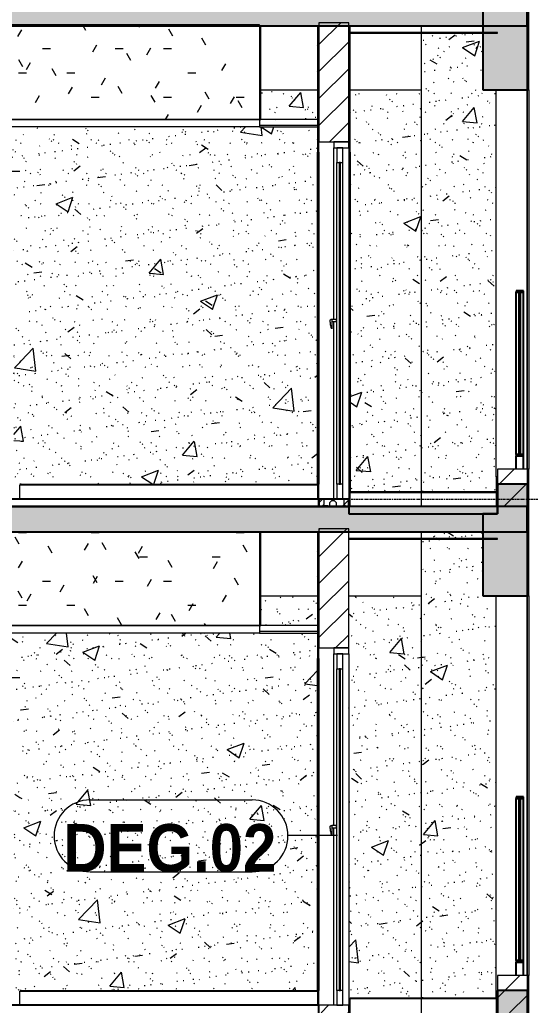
# Model space of a CAD drawing. Header units: millimetres. Extents: x 25061 to 259291, y -8723 to 35400.
# Drawn here: x 123842 to 127272, y 9000 to 15620 of the extents above; entities that cross this region are included whole.
import ezdxf

# ---------------------------------------------------------------- set-up
doc = ezdxf.new("R2010")
doc.units = ezdxf.units.MM
doc.linetypes.add('Centre', pattern=[31.75, 6.35, -4.7625, 15.875, -4.7625])
doc.linetypes.add('Grid Line', pattern=[22.225, 12.7, -3.175, 3.175, -3.175])
for name, color, linetype, lineweight in [('0-1', 7, 'Continuous', 5), ('A-CLNG', 13, 'Continuous', 9), ('A-CLNG-1', 250, 'Continuous', 18), ('A-CLNG-2', 7, 'Continuous', 9), ('A-CLNG-PATT-2', 9, 'Continuous', 9), ('A-DOOR', 31, 'Continuous', 9), ('A-DOOR-1', 7, 'Continuous', 9), ('A-DOOR-FRAM', 31, 'Continuous', 9), ('A-DOOR-GLAZ', 31, 'Continuous', 9), ('A-DOOR-IDEN', 31, 'Continuous', 9), ('A-FLOR-1', 10, 'Continuous', 25), ('A-FLOR-HRAL-1', 253, 'Continuous', 9), ('A-FLOR-LEVL-2', 51, 'Centre', 9), ('A-FLOR-PATT-1', 7, 'Continuous', 9), ('A-FLOR-PATT-2', 9, 'Continuous', 9), ('A-WALL', 113, 'Continuous', 9), ('A-WALL-1', 113, 'Continuous', 18), ('A-WALL-PATT-1', 7, 'Continuous', 9), ('A-WALL-PATT-2', 9, 'Continuous', 9), ('A-WALL-PATT-4', 111, 'Continuous', 9), ('I-WALL-1', 250, 'Continuous', 18), ('I-WALL-2', 7, 'Continuous', 9), ('S-BEAM-1', 12, 'Continuous', 5), ('S-BEAM-2', 10, 'Continuous', 25), ('S-BEAM-3', 7, 'Continuous', 9), ('S-COLS-1', 7, 'Continuous', 9), ('S-GRID-1', 1, 'Grid Line', 9)]:
    doc.layers.add(name, color=color, linetype=linetype, lineweight=lineweight)
doc.styles.add('Arial_B_1', font='arialbd.ttf', dxfattribs={"width": 0.9, "height": 320})
pattern_1 = [(50, (81080.3, 14125), (1165.978, -102.01), [121.92, -1341.12]), (355, (81080.3, 14125), (-225.554, 1222.763), [97.536, -1072.896]), (100.451, (81177.5, 14116.5), (940.433, 1120.746), [103.616, -1139.776]), (46.184, (81080.3, 14450.1), (1734.906, -269.074), [182.88, -2011.68]), (96.636, (81224.9, 14427.7), (1519.377, 1583.536), [155.424, -1709.665]), (351.184, (81080.3, 14450.1), (1519.39, 1583.52), [146.304, -1609.344]), (21, (81242.9, 14368.8), (970.332, -654.498), [121.92, -1341.12]), (326, (81242.9, 14368.8), (395.533, 1178.804), [97.536, -1072.896]), (71.451, (81323.7, 14314.3), (1365.87, 524.296), [103.616, -1139.776]), (37.5, (81080.3, 14125), (19.767, 541.1527), [53.645, -1006.246, 53.645, -1035.507, -1076.96]), (37.5, (81080.3, 14125), (19.767, 541.1527), [-2149.043, 53.645, -1023.315]), (7.5, (81080.3, 14125), (427.646, 641.156), [53.645, -567.334, 53.645, -981.862, -410.464]), (7.5, (81080.3, 14125), (427.646, 641.156), [-1656.486, 53.645, -356.819]), (327.5, (80717.8, 14125), (867.782, -36.665), [53.645, -352.755, 53.645, -1214.323, -1682.496]), (327.5, (80717.8, 14125), (867.782, -36.665), [-1674.368, 53.645, -1628.851]), (317.5, (80555.2, 14125), (948.028, 162.731), [53.645, -474.675, 53.645, -788.416, -1194.816]), (317.5, (80555.2, 14125), (948.028, 162.731), [-1370.38, 53.645, -1141.17])]
pattern_2 = [(37.5, (81080.3, 14125), (-5.1206, 156.61216), [5.364, -118.181, 5.364, -132.812, -132.08]), (37.5, (81080.3, 14125), (-5.1206, 156.61216), [-261.722, 5.364, -126.716]), (7.5, (81080.3, 14125), (143.847, 229.3842), [5.364, -61.285, 5.364, -105.989, -42.672]), (7.5, (81080.3, 14125), (143.847, 229.3842), [-178.003, 5.364, -37.308]), (327.5, (80980.33, 14125), (253.11758, 0.46008), [5.364, -35.276, 5.364, -140.94, -191.008]), (327.5, (80980.33, 14125), (253.11758, 0.46008), [-186.944, 5.364, -185.644]), (317.5, (80980.33, 14125), (244.3381, 71.3376), [5.364, -14.956, 5.364, -90.546, -109.728]), (317.5, (80980.33, 14125), (244.3381, 71.3376), [-116.23, 5.364, -104.364])]
pattern_3 = [(45, (81080.3, 14125), (-84.8528, 84.8528), [])]
pattern_4 = [(0, (81080.3, 14125), (650.24, 162.56), [53.645, -434.035, 53.645, -434.035, -2600.96]), (0, (81080.3, 14125), (650.24, 162.56), [-975.36, 53.645, -921.715, 53.645, -434.035, -1137.92]), (0, (81080.3, 14125), (650.24, 162.56), [-2438.4, 53.645, -271.475, 53.645, -759.155]), (120, (81324.14, 14206.28), (-465.9011, 481.84436), [53.645, -434.035, 53.645, -3034.995]), (120, (81324.14, 14206.28), (-465.9011, 481.84436), [-541.325, -434.035, 53.645, -921.715, -1625.6]), (120, (81324.14, 14206.28), (-465.9011, 481.84436), [-1950.72, 53.645, -434.035, 53.645, -1084.275]), (120, (81324.14, 14206.28), (-465.9011, 481.84436), [-2492.045, -271.475, 53.645, -759.155]), (240, (81405.42, 14531.4), (-184.3389, -644.40436), [53.645, -434.035, 53.645, -3034.995]), (240, (81405.42, 14531.4), (-184.3389, -644.40436), [-541.325, -434.035, 53.645, -921.715, -1625.6]), (240, (81405.42, 14531.4), (-184.3389, -644.40436), [-1950.72, 53.645, -434.035, 53.645, -1084.275]), (240, (81405.42, 14531.4), (-184.3389, -644.40436), [-2492.045, -271.475, 53.645, -759.155])]
pattern_5 = [(45, (81080.3, 14125), (-90.50967, 90.50967), [])]

# ---------------------------------------------------------------- blocks, each defined once
blk = doc.blocks.new('NCV_TKTC_KET CAU_rvt-1-TKCS_MẶT CẮT 1')
at = {"layer": 'A-FLOR-PATT-1'}
h = blk.add_hatch(color=256, dxfattribs=at)
h.paths.add_polyline_path([(127252.4, 15580), (127252.4, 15750), (118852.4, 15750), (118852.4, 15580), (126740, 15580)])
h.paths.add_polyline_path([(33652.6, 15580), (42052.6, 15580), (42052.6, 15750), (33652.6, 15750)])
h.paths.add_polyline_path([(114352.4, 15580), (114352.4, 15750), (105952.4, 15750), (105952.4, 15580), (113942, 15580)])
h.paths.add_polyline_path([(46552.6, 15580), (54952.6, 15580), (54952.6, 15750), (46552.6, 15750)])
h = blk.add_hatch(color=256, dxfattribs=at)
h.paths.add_polyline_path([(33652.6, 12180), (42052.6, 12180), (42052.6, 12350), (33652.6, 12350), (33652.6, 12183.4)])
h.paths.add_polyline_path([(54751.6, 12180), (54952.6, 12180), (54952.6, 12350), (46552.6, 12350), (46552.6, 12180), (53151.9, 12180)])
h.paths.add_polyline_path([(127252.4, 12180), (127252.4, 12350), (118852.4, 12350), (118852.4, 12180), (126740, 12180)])
h.paths.add_polyline_path([(105952.4, 12180), (114352.4, 12180), (114352.4, 12350), (105952.4, 12350), (105952.4, 12183.4)])
at = {"layer": 'S-BEAM-1'}
for points in [[(126952.6, 15150), (127252.6, 15150), (127252.6, 15700), (126952.6, 15700)], [(127252.6, 12300), (127252.6, 12500), (127052.6, 12500), (127052.6, 12300)], [(127252.6, 11750), (127252.6, 12300), (126952.6, 12300), (126952.6, 11750)], [(127252.6, 8900), (127252.6, 9100), (127052.6, 9100), (127052.6, 8900)]]:
    blk.add_hatch(color=256, dxfattribs=at).paths.add_polyline_path(points)
at = {"layer": 'A-FLOR-1'}
for p, q in [((127252.4, 15580), (127252.4, 15750)), ((118852.4, 15580), (127252.4, 15580)), ((127252.4, 12350), (118852.4, 12350)), ((127252.4, 12180), (127252.4, 12350)), ((118852.4, 12180), (127252.4, 12180))]:
    blk.add_line(p, q, dxfattribs=at)
at = {"layer": 'S-BEAM-2'}
for p, q in [((126952.6, 15700), (126952.6, 15150)), ((127252.6, 15150), (127252.6, 15700)), ((126952.6, 15150), (127252.6, 15150)), ((127252.6, 12500), (127052.6, 12500)), ((127052.6, 12500), (127052.6, 12300)), ((127252.6, 12300), (127252.6, 12500)), ((127052.6, 12300), (126952.6, 12300)), ((126952.6, 12300), (126952.6, 11750)), ((127252.6, 11750), (127252.6, 12300)), ((126952.6, 11750), (127252.6, 11750)), ((127252.6, 9100), (127052.6, 9100)), ((127052.6, 9100), (127052.6, 8900)), ((127252.6, 8900), (127252.6, 9100))]:
    blk.add_line(p, q, dxfattribs=at)
at = {"layer": 'S-BEAM-3'}
for p, q in [((125462.6, 15150), (125842.5, 15150)), ((126062.5, 15150), (126542.5, 15150)), ((125462.6, 11750), (125842.5, 11750)), ((126052.6, 11750), (126542.5, 11750))]:
    blk.add_line(p, q, dxfattribs=at)
at = {"layer": 'S-COLS-1'}
for p, q in [((127252.4, 12600), (127252.4, 15150)), ((126552.4, 12445), (126552.4, 12450)), ((127252.4, 9200), (127252.4, 11750)), ((126552.4, 9045), (126552.4, 9050))]:
    blk.add_line(p, q, dxfattribs=at)
blk = doc.blocks.new('DOOR_CW_01 CANH MO-PANEL KINH - DIW_01-900x2200-CỬA GỖ VÂN LAMINATE-553375-TKCS_MẶT CẮT 1')
at = {"layer": 'A-DOOR-1'}
for p, q in [((123842.7, 7800), (123732.7, 7800)), ((123852.7, 5695), (123852.7, 5700)), ((123852.7, 5695), (123852.7, 5700)), ((123852.7, 5695), (123852.7, 5700)), ((123912.7, 5695), (123912.7, 5700)), ((123952.7, 5700), (123952.7, 5695)), ((123952.7, 5700), (123952.7, 5695)), ((123952.7, 5695), (123952.7, 5700))]:
    blk.add_line(p, q, dxfattribs=at)
blk = doc.blocks.new('Railing - Railing-939742-TKCS_MẶT CẮT 1')
at = {"layer": 'A-FLOR-HRAL-1'}
for p, q in [((126062.5, 12445), (126052.6, 12445)), ((126062.5, 12350), (126062.5, 12445)), ((126062.5, 12445), (126542.5, 12445)), ((126542.5, 12350), (126542.5, 12445)), ((126542.5, 12445), (127042.5, 12445)), ((127052.5, 12445), (127042.5, 12445)), ((127042.5, 12445), (127042.5, 12350)), ((127052.5, 12350), (127052.5, 12445)), ((127042.5, 12350), (127052.5, 12350))]:
    blk.add_line(p, q, dxfattribs=at)
blk = doc.blocks.new('Railing - Railing-915995-TKCS_MẶT CẮT 1')
at = {"layer": 'A-FLOR-HRAL-1'}
for p, q in [((123842.8, 12400), (123842.8, 12495)), ((123842.8, 12495), (125842.5, 12495)), ((125852.5, 12495), (125842.5, 12495)), ((125842.5, 12495), (125842.5, 12400)), ((125852.5, 12400), (125852.5, 12495))]:
    blk.add_line(p, q, dxfattribs=at)
blk = doc.blocks.new('CL_01-VÁCH DỰNG THẠCH CAO CĂN HỘ LOẠI 1-5A4 - CL_01-VÁCH DỰNG THẠCH CAO CĂN HỘ LOẠI 1A-5-V40-TKCS_MẶT CẮT 1')
at = {"layer": 'A-CLNG-PATT-2'}
h = blk.add_hatch(dxfattribs=at)
h.set_pattern_fill('FP_1', color=256, style=0, pattern_type=2)
h.set_pattern_definition(pattern_4)
h.paths.add_polyline_path([(125452.5, 14950), (125452.6, 14950), (125452.5, 15580), (122952.5, 15580), (122952.5, 15150), (122652.5, 15150), (122652.5, 15580), (119852.5, 15580), (119852.5, 14950), (125140.2, 14950)])
at = {"layer": 'A-CLNG-1'}
for p, q in [((119852.5, 15580), (119842.5, 15580)), ((119842.5, 15580), (119842.5, 14950)), ((119852.5, 14950), (119852.5, 15580)), ((125462.6, 15580), (125452.6, 15580)), ((125452.6, 15580), (125452.6, 14950)), ((125462.6, 14950), (125462.6, 15580)), ((119842.5, 14950), (119852.5, 14950)), ((125452.6, 14950), (125462.6, 14950))]:
    blk.add_line(p, q, dxfattribs=at)
at = {"layer": 'A-CLNG-2'}
blk.add_line((125452.5, 14950), (119852.5, 14950), dxfattribs=at)
blk = doc.blocks.new('NCV_TKTC_TANG 3 - 4_rvt-1-TKCS_MẶT CẮT 1')
at = {"layer": 'A-FLOR-PATT-2'}
h = blk.add_hatch(dxfattribs=at)
h.set_pattern_fill('FP_6', color=256, style=0, pattern_type=2)
h.set_pattern_definition([(180, (81252.7, 14216.3), (-2e-14, -203.2), [19.239, -183.961]), (135, (81266.3, 14202.7), (-203.19986, 1e-14), [19.239, -268.129]), (90, (81266.3, 14183.47), (-203.2, 1e-14), [19.239, -183.961]), (45, (81252.7, 14169.86), (0, 203.19986), [19.239, -268.129]), (0, (81233.46, 14169.86), (0, 203.2), [19.239, -183.961]), (315, (81219.86, 14183.47), (203.19986, 0), [19.239, -268.129]), (270, (81219.86, 14202.7), (203.2, 1e-14), [19.239, -183.961]), (225, (81233.46, 14216.31), (1e-14, -203.19986), [19.239, -268.129]), (180, (81207.18, 14184.3), (-2e-14, -203.2), [22.055, -181.145]), (135, (81222.78, 14168.71), (-203.19986, 1e-14), [22.055, -265.314]), (90, (81222.78, 14146.66), (-203.2, 1e-14), [22.055, -181.145]), (45, (81207.18, 14131.06), (0, 203.19986), [22.055, -265.314]), (0, (81185.13, 14131.06), (0, 203.2), [22.055, -181.145]), (315, (81169.54, 14146.66), (203.19986, 0), [22.055, -265.314]), (270, (81169.54, 14168.71), (203.2, 1e-14), [22.055, -181.145]), (225, (81185.13, 14184.3), (1e-14, -203.19986), [22.055, -265.314]), (180, (81114.68, 14169.67), (-2e-14, -203.2), [14.547, -188.653]), (135, (81124.96, 14159.39), (-203.19986, 1e-14), [14.547, -272.821]), (90, (81124.96, 14144.84), (-203.2, 1e-14), [14.547, -188.653]), (45, (81114.68, 14134.56), (0, 203.19986), [14.547, -272.821]), (0, (81100.13, 14134.56), (0, 203.2), [14.547, -188.653]), (315, (81089.85, 14144.84), (203.19986, 0), [14.547, -272.821]), (270, (81089.85, 14159.39), (203.2, 1e-14), [14.547, -188.653]), (225, (81100.13, 14169.67), (1e-14, -203.19986), [14.547, -272.821]), (90, (81183.32, 14194.78), (-203.2, 1e-14), [29.097, -174.103]), (45, (81162.74, 14174.2), (0, 203.19986), [29.097, -258.271]), (0, (81133.65, 14174.2), (0, 203.2), [29.097, -174.103]), (315, (81113.07, 14194.78), (203.19986, 0), [29.097, -258.271]), (270, (81113.07, 14223.87), (203.2, 1e-14), [29.097, -174.103]), (225, (81133.65, 14244.45), (1e-14, -203.19986), [29.097, -258.271]), (180, (81162.74, 14244.45), (-2e-14, -203.2), [29.097, -174.103]), (135, (81183.32, 14223.87), (-203.19986, 1e-14), [29.097, -258.271]), (90, (81262.35, 14261.4), (-203.2, 1e-14), [37.075, -166.125]), (45, (81236.13, 14235.19), (0, 203.19986), [37.075, -250.293]), (0, (81199.05, 14235.19), (0, 203.2), [37.075, -166.125]), (315, (81172.84, 14261.4), (203.19986, 0), [37.075, -250.293]), (270, (81172.84, 14298.48), (203.2, 1e-14), [37.075, -166.125]), (225, (81199.05, 14324.7), (1e-14, -203.19986), [37.075, -250.293]), (180, (81236.13, 14324.7), (-2e-14, -203.2), [37.075, -166.125]), (135, (81262.35, 14298.48), (-203.19986, 1e-14), [37.075, -250.293]), (90, (81138.85, 14272.68), (-203.2, 1e-14), [19.242, -183.958]), (45, (81125.24, 14259.07), (0, 203.19986), [19.242, -268.127]), (0, (81106, 14259.07), (0, 203.2), [19.242, -183.958]), (315, (81092.4, 14272.68), (203.19986, 0), [19.242, -268.127]), (270, (81092.4, 14291.92), (203.2, 1e-14), [19.242, -183.958]), (225, (81106, 14305.53), (1e-14, -203.19986), [19.242, -268.127]), (180, (81125.24, 14305.53), (-2e-14, -203.2), [19.242, -183.958]), (135, (81138.85, 14291.92), (-203.19986, 1e-14), [19.242, -268.127])])
h.paths.add_polyline_path([(126052.5, 12350), (126052.5, 12400), (125852.5, 12400), (125852.5, 12350)])
at = {"layer": 'A-WALL-PATT-1'}
h = blk.add_hatch(dxfattribs=at)
h.set_pattern_fill('FP_3', color=256, style=0, pattern_type=2)
h.set_pattern_definition(pattern_3)
h.paths.add_polyline_path([(125852.5, 14730), (125852.5, 15580), (125842.5, 15580), (125842.5, 14730)])
h = blk.add_hatch(dxfattribs=at)
h.set_pattern_fill('FP_3', color=256, style=0, pattern_type=2)
h.set_pattern_definition(pattern_3)
h.paths.add_polyline_path([(126062.5, 14730), (126062.5, 15580), (126052.5, 15580), (126052.5, 14730)])
at = {"layer": 'A-WALL-PATT-2'}
h = blk.add_hatch(dxfattribs=at)
h.set_pattern_fill('FP_5', color=256, style=0, pattern_type=2)
h.set_pattern_definition(pattern_2)
h.paths.add_polyline_path([(126552.5, 12450), (126552.5, 15530), (126542.5, 15530), (126542.5, 12450)])
h.paths.add_polyline_path([(126542.5, 15535), (126552.5, 15535), (126552.5, 15580), (126542.5, 15580)])
h = blk.add_hatch(dxfattribs=at)
h.set_pattern_fill('FP_4', color=256, style=0, pattern_type=2)
h.set_pattern_definition(pattern_1)
h.paths.add_polyline_path([(126740, 12450), (127042.5, 12450), (127042.5, 15150), (126952.6, 15150), (126952.6, 15530), (126552.5, 15530), (126552.5, 12450)])
h.paths.add_polyline_path([(126740, 15535), (126952.6, 15535), (126952.6, 15580), (126552.5, 15580), (126552.5, 15535)])
h = blk.add_hatch(dxfattribs=at)
h.set_pattern_fill('FP_5', color=256, style=0, pattern_type=2)
h.set_pattern_definition(pattern_2)
h.paths.add_polyline_path([(126740, 12450), (127042.5, 12450), (127042.5, 15150), (126952.6, 15150), (126952.6, 15530), (126552.5, 15530), (126552.5, 12450)])
h.paths.add_polyline_path([(126740, 15535), (126952.6, 15535), (126952.6, 15580), (126552.5, 15580), (126552.5, 15535)])
h = blk.add_hatch(dxfattribs=at)
h.set_pattern_fill('FP_4', color=256, style=0, pattern_type=2)
h.set_pattern_definition(pattern_1)
h.paths.add_polyline_path([(123852.5, 12500), (125842.5, 12500), (125842.5, 14900), (123852.5, 14900), (123852.5, 12791.6)])
h.paths.add_polyline_path([(125842.5, 14950), (125842.5, 15150), (125462.6, 15150), (125462.6, 14950)])
h = blk.add_hatch(dxfattribs=at)
h.set_pattern_fill('FP_5', color=256, style=0, pattern_type=2)
h.set_pattern_definition(pattern_2)
h.paths.add_polyline_path([(123852.5, 12500), (125842.5, 12500), (125842.5, 14900), (123852.5, 14900), (123852.5, 12791.6)])
h.paths.add_polyline_path([(125842.5, 14950), (125842.5, 15150), (125462.6, 15150), (125462.6, 14950)])
h = blk.add_hatch(dxfattribs=at)
h.set_pattern_fill('FP_4', color=256, style=0, pattern_type=2)
h.set_pattern_definition(pattern_1)
h.paths.add_polyline_path([(126542.5, 12450), (126542.5, 15150), (126062.5, 15150), (126062.5, 12450)])
h = blk.add_hatch(dxfattribs=at)
h.set_pattern_fill('FP_5', color=256, style=0, pattern_type=2)
h.set_pattern_definition(pattern_2)
h.paths.add_polyline_path([(126542.5, 12450), (126542.5, 15150), (126062.5, 15150), (126062.5, 12450)])
h = blk.add_hatch(dxfattribs=at)
h.set_pattern_fill('FP_4', color=256, style=0, pattern_type=2)
h.set_pattern_definition(pattern_1)
h.paths.add_polyline_path([(123842.5, 12500), (123842.5, 14900), (123422.8, 14900), (123422.8, 14860), (123282.8, 14860), (123282.8, 14900), (122862.5, 14900), (122862.5, 12500), (122902.5, 12500), (122902.5, 14600), (123802.5, 14600), (123802.5, 12500)])
h = blk.add_hatch(dxfattribs=at)
h.set_pattern_fill('FP_5', color=256, style=0, pattern_type=2)
h.set_pattern_definition(pattern_2)
h.paths.add_polyline_path([(123842.5, 12500), (123842.5, 14900), (123422.8, 14900), (123422.8, 14860), (123282.8, 14860), (123282.8, 14900), (122862.5, 14900), (122862.5, 12500), (122902.5, 12500), (122902.5, 14600), (123802.5, 14600), (123802.5, 12500)])
h = blk.add_hatch(dxfattribs=at)
h.set_pattern_fill('FP_4', color=256, style=0, pattern_type=2)
h.set_pattern_definition(pattern_1)
h.paths.add_polyline_path([(123852.5, 12500), (123852.5, 14900), (123842.5, 14900), (123842.5, 12500)])
h = blk.add_hatch(dxfattribs=at)
h.set_pattern_fill('FP_5', color=256, style=0, pattern_type=2)
h.set_pattern_definition(pattern_2)
h.paths.add_polyline_path([(123852.5, 12500), (123852.5, 14900), (123842.5, 14900), (123842.5, 12500)])
at = {"layer": 'A-CLNG-1'}
for p, q in [((125452.5, 15585), (119852.5, 15585)), ((119852.5, 15580), (125452.5, 15580)), ((125452.5, 15580), (125452.5, 15585)), ((127052.5, 15535), (126052.5, 15535)), ((126052.5, 15535), (126052.5, 15530)), ((126052.5, 15530), (127052.5, 15530)), ((127052.5, 15530), (127052.5, 15535)), ((125852.5, 14950), (125452.5, 14950)), ((125452.5, 14950), (125452.5, 14900)), ((125452.5, 14900), (125852.5, 14900)), ((125852.5, 14900), (125852.5, 14950))]:
    blk.add_line(p, q, dxfattribs=at)
at = {"layer": 'A-CLNG-2'}
for p, q in [((119852.5, 14950), (125452.5, 14950)), ((125452.5, 14900), (119852.5, 14900)), ((125852.5, 14910), (125452.5, 14910))]:
    blk.add_line(p, q, dxfattribs=at)
at = {"layer": 'A-FLOR-1'}
for p, q in [((125852.5, 12400), (119052.5, 12400)), ((125852.5, 12350), (125852.5, 12400)), ((126052.5, 12400), (125852.5, 12400)), ((125852.5, 12400), (125852.5, 12350)), ((126052.5, 12350), (126052.5, 12400)), ((119052.5, 12350), (125852.5, 12350)), ((125852.5, 12350), (126052.5, 12350)), ((127052.5, 12350), (126052.5, 12350)), ((126052.5, 12350), (126052.5, 12300)), ((127052.5, 12300), (127052.5, 12350)), ((126052.5, 12300), (127052.5, 12300))]:
    blk.add_line(p, q, dxfattribs=at)
at = {"layer": 'I-WALL-1'}
for p, q in [((125842.5, 15580), (125842.5, 14730)), ((125852.5, 15580), (125842.5, 15580)), ((125852.5, 14730), (125852.5, 15580)), ((126052.5, 15580), (126052.5, 14730)), ((126062.5, 15580), (126052.5, 15580)), ((126062.5, 14730), (126062.5, 15580)), ((125842.5, 14730), (125852.5, 14730)), ((126052.5, 14730), (126062.5, 14730)), ((127042.5, 12550), (127042.5, 12450)), ((127052.5, 12550), (127042.5, 12550)), ((127052.5, 12450), (127052.5, 12550)), ((127042.5, 12450), (127052.5, 12450))]:
    blk.add_line(p, q, dxfattribs=at)
at = {"layer": 'I-WALL-2'}
for p, q in [((126542.5, 15535), (126542.5, 15580)), ((126542.5, 12450), (126542.5, 15530)), ((127042.5, 12550), (127042.5, 15150)), ((125842.5, 12500), (125842.5, 14730)), ((125852.5, 14730), (125852.5, 12500)), ((126062.5, 14730), (126062.5, 12450)), ((123852.5, 12500), (123842.5, 12500)), ((123852.5, 12500), (125842.5, 12500)), ((125852.5, 12500), (125842.5, 12500)), ((126062.5, 12450), (126052.6, 12450)), ((126062.5, 12450), (126542.5, 12450)), ((126552.5, 12450), (126542.5, 12450)), ((126552.5, 12450), (127042.5, 12450))]:
    blk.add_line(p, q, dxfattribs=at)
at = {"layer": ''}
for name in ['Railing - Railing-915995-TKCS_MẶT CẮT 1', 'Railing - Railing-939742-TKCS_MẶT CẮT 1']:
    blk.add_blockref(name, (0, 0), dxfattribs=at)
at = {"layer": 'A-CLNG'}
blk.add_blockref('CL_01-VÁCH DỰNG THẠCH CAO CĂN HỘ LOẠI 1-5A4 - CL_01-VÁCH DỰNG THẠCH CAO CĂN HỘ LOẠI 1A-5-V40-TKCS_MẶT CẮT 1', (0, 0), dxfattribs=at)
at = {"layer": 'A-DOOR'}
blk.add_blockref('DOOR_CW_01 CANH MO-PANEL KINH - DIW_01-900x2200-CỬA GỖ VÂN LAMINATE-553375-TKCS_MẶT CẮT 1', (-0.2, 6800), dxfattribs=at)
blk = doc.blocks.new('CL_01-VÁCH DỰNG THẠCH CAO CĂN HỘ LOẠI 1-5A4 - CL_01-VÁCH DỰNG THẠCH CAO CĂN HỘ LOẠI 1A-5-V101-TKCS_MẶT CẮT 1')
at = {"layer": 'A-CLNG-PATT-2'}
h = blk.add_hatch(dxfattribs=at)
h.set_pattern_fill('FP_1', color=256, style=0, pattern_type=2)
h.set_pattern_definition(pattern_4)
h.paths.add_polyline_path([(125452.6, 11550), (125452.5, 12180), (122952.5, 12180), (122952.5, 11750), (122652.5, 11750), (122652.5, 12180), (119852.5, 12180), (119852.5, 11550), (125452.5, 11550)])
at = {"layer": 'A-CLNG-1'}
for p, q in [((119852.5, 12180), (119842.5, 12180)), ((119842.5, 12180), (119842.5, 11550)), ((119852.5, 11550), (119852.5, 12180)), ((125462.6, 12180), (125452.6, 12180)), ((125452.6, 12180), (125452.6, 11550)), ((125462.6, 11550), (125462.6, 12180)), ((119842.5, 11550), (119852.5, 11550)), ((125452.6, 11550), (125462.6, 11550))]:
    blk.add_line(p, q, dxfattribs=at)
at = {"layer": 'A-CLNG-2'}
blk.add_line((125452.5, 11550), (119852.5, 11550), dxfattribs=at)
blk = doc.blocks.new('NCV_TKTC_TANG 3 - 4_rvt-2-TKCS_MẶT CẮT 1')
at = {"layer": 'A-WALL-PATT-1'}
h = blk.add_hatch(dxfattribs=at)
h.set_pattern_fill('FP_3', color=256, style=0, pattern_type=2)
h.set_pattern_definition(pattern_3)
h.paths.add_polyline_path([(125852.5, 11330), (125852.5, 12180), (125842.5, 12180), (125842.5, 11330)])
at = {"layer": 'A-WALL-PATT-2'}
h = blk.add_hatch(dxfattribs=at)
h.set_pattern_fill('FP_4', color=256, style=0, pattern_type=2)
h.set_pattern_definition(pattern_1)
h.paths.add_polyline_path([(126552.5, 9050), (126552.5, 12130), (126542.5, 12130), (126542.5, 9050)])
h.paths.add_polyline_path([(126542.5, 12135), (126552.5, 12135), (126552.5, 12180), (126542.5, 12180)])
h = blk.add_hatch(dxfattribs=at)
h.set_pattern_fill('FP_5', color=256, style=0, pattern_type=2)
h.set_pattern_definition(pattern_2)
h.paths.add_polyline_path([(126552.5, 9050), (126552.5, 12130), (126542.5, 12130), (126542.5, 9050)])
h.paths.add_polyline_path([(126542.5, 12135), (126552.5, 12135), (126552.5, 12180), (126542.5, 12180)])
h = blk.add_hatch(dxfattribs=at)
h.set_pattern_fill('FP_4', color=256, style=0, pattern_type=2)
h.set_pattern_definition(pattern_1)
h.paths.add_polyline_path([(127042.5, 9050), (127042.5, 11750), (126952.6, 11750), (126952.6, 12130), (126552.5, 12130), (126552.5, 9050), (126740, 9050)])
h.paths.add_polyline_path([(126552.5, 12135), (126952.6, 12135), (126952.6, 12180), (126552.5, 12180)])
h = blk.add_hatch(dxfattribs=at)
h.set_pattern_fill('FP_5', color=256, style=0, pattern_type=2)
h.set_pattern_definition(pattern_2)
h.paths.add_polyline_path([(127042.5, 9050), (127042.5, 11750), (126952.6, 11750), (126952.6, 12130), (126552.5, 12130), (126552.5, 9050), (126740, 9050)])
h.paths.add_polyline_path([(126552.5, 12135), (126952.6, 12135), (126952.6, 12180), (126552.5, 12180)])
h = blk.add_hatch(dxfattribs=at)
h.set_pattern_fill('FP_4', color=256, style=0, pattern_type=2)
h.set_pattern_definition(pattern_1)
h.paths.add_polyline_path([(125842.5, 9100), (125842.5, 11500), (123852.5, 11500), (123852.5, 9100), (125140.2, 9100)])
h.paths.add_polyline_path([(125842.5, 11550), (125842.5, 11750), (125462.6, 11750), (125462.6, 11550)])
h = blk.add_hatch(dxfattribs=at)
h.set_pattern_fill('FP_5', color=256, style=0, pattern_type=2)
h.set_pattern_definition(pattern_2)
h.paths.add_polyline_path([(125842.5, 9100), (125842.5, 11500), (123852.5, 11500), (123852.5, 9100), (125140.2, 9100)])
h.paths.add_polyline_path([(125842.5, 11550), (125842.5, 11750), (125462.6, 11750), (125462.6, 11550)])
h = blk.add_hatch(dxfattribs=at)
h.set_pattern_fill('FP_4', color=256, style=0, pattern_type=2)
h.set_pattern_definition(pattern_1)
h.paths.add_polyline_path([(126052.6, 9050), (126542.5, 9050), (126542.5, 11750), (126052.6, 11750), (126052.6, 9750.5)])
h = blk.add_hatch(dxfattribs=at)
h.set_pattern_fill('FP_5', color=256, style=0, pattern_type=2)
h.set_pattern_definition(pattern_2)
h.paths.add_polyline_path([(126052.6, 9050), (126542.5, 9050), (126542.5, 11750), (126052.6, 11750), (126052.6, 9750.5)])
h = blk.add_hatch(dxfattribs=at)
h.set_pattern_fill('FP_4', color=256, style=0, pattern_type=2)
h.set_pattern_definition(pattern_1)
h.paths.add_polyline_path([(122902.5, 9100), (122902.5, 11200), (123802.5, 11200), (123802.5, 9100), (123842.5, 9100), (123842.5, 11500), (123422.8, 11500), (123422.8, 11460), (123282.8, 11460), (123282.8, 11500), (122862.5, 11500), (122862.5, 9100)])
h = blk.add_hatch(dxfattribs=at)
h.set_pattern_fill('FP_5', color=256, style=0, pattern_type=2)
h.set_pattern_definition(pattern_2)
h.paths.add_polyline_path([(122902.5, 9100), (122902.5, 11200), (123802.5, 11200), (123802.5, 9100), (123842.5, 9100), (123842.5, 11500), (123422.8, 11500), (123422.8, 11460), (123282.8, 11460), (123282.8, 11500), (122862.5, 11500), (122862.5, 9100)])
h = blk.add_hatch(dxfattribs=at)
h.set_pattern_fill('FP_4', color=256, style=0, pattern_type=2)
h.set_pattern_definition(pattern_1)
h.paths.add_polyline_path([(123852.5, 9100), (123852.5, 11500), (123842.5, 11500), (123842.5, 9100)])
h = blk.add_hatch(dxfattribs=at)
h.set_pattern_fill('FP_5', color=256, style=0, pattern_type=2)
h.set_pattern_definition(pattern_2)
h.paths.add_polyline_path([(123852.5, 9100), (123852.5, 11500), (123842.5, 11500), (123842.5, 9100)])
at = {"layer": 'A-CLNG-1'}
for p, q in [((127052.5, 12135), (126052.5, 12135)), ((126052.5, 12135), (126052.5, 12130)), ((126052.5, 12130), (127052.5, 12130)), ((127052.5, 12130), (127052.5, 12135)), ((125852.5, 11550), (125452.5, 11550)), ((125452.5, 11550), (125452.5, 11500)), ((125852.5, 11500), (125852.5, 11550)), ((125452.5, 11500), (125852.5, 11500))]:
    blk.add_line(p, q, dxfattribs=at)
at = {"layer": 'A-CLNG-2'}
for p, q in [((119852.5, 11550), (125452.5, 11550)), ((125452.5, 11500), (119852.5, 11500)), ((125852.5, 11510), (125452.5, 11510))]:
    blk.add_line(p, q, dxfattribs=at)
at = {"layer": 'A-FLOR-1'}
for p, q in [((125852.5, 9000), (119052.5, 9000)), ((125852.5, 8950), (125852.5, 9000))]:
    blk.add_line(p, q, dxfattribs=at)
at = {"layer": 'I-WALL-1'}
for p, q in [((125842.5, 12180), (125842.5, 11330)), ((125852.5, 12180), (125842.5, 12180)), ((125852.5, 11330), (125852.5, 12180)), ((125842.5, 11330), (125852.5, 11330))]:
    blk.add_line(p, q, dxfattribs=at)
at = {"layer": 'I-WALL-2'}
for p, q in [((126542.5, 12135), (126542.5, 12180)), ((126542.5, 9050), (126542.5, 12130)), ((127042.5, 9050), (127042.5, 11750)), ((125842.5, 9100), (125842.5, 11330)), ((125852.5, 11330), (125852.5, 9100)), ((123852.5, 9100), (123842.5, 9100)), ((123852.5, 9100), (125842.5, 9100)), ((125852.5, 9100), (125842.5, 9100)), ((126062.5, 9050), (126542.5, 9050)), ((126552.5, 9050), (126542.5, 9050)), ((126552.5, 9050), (127042.5, 9050))]:
    blk.add_line(p, q, dxfattribs=at)
at = {"layer": ''}
for name in ['Railing - Railing-915995-TKCS_MẶT CẮT 1', 'Railing - Railing-939742-TKCS_MẶT CẮT 1']:
    blk.add_blockref(name, (0, -3400), dxfattribs=at)
at = {"layer": 'A-CLNG'}
blk.add_blockref('CL_01-VÁCH DỰNG THẠCH CAO CĂN HỘ LOẠI 1-5A4 - CL_01-VÁCH DỰNG THẠCH CAO CĂN HỘ LOẠI 1A-5-V101-TKCS_MẶT CẮT 1', (0, 0), dxfattribs=at)
at = {"layer": 'A-DOOR'}
blk.add_blockref('DOOR_CW_01 CANH MO-PANEL KINH - DIW_01-900x2200-CỬA GỖ VÂN LAMINATE-553375-TKCS_MẶT CẮT 1', (-0.2, 3400), dxfattribs=at)
blk = doc.blocks.new('Railing - 50 x 10mm-1251311-TKCS_MẶT CẮT 1')
at = {"layer": ''}
for p, q in [((33677.564287, 2500), (33677.564287, 3590)), ((33727.564287, 2500), (33727.564287, 3590)), ((33677.564287, 2400), (33677.564287, 2490)), ((33727.564287, 2400), (33727.564287, 2490))]:
    blk.add_line(p, q, dxfattribs=at)
blk = doc.blocks.new('Railing - 10mm-1251313-TKCS_MẶT CẮT 1')
at = {"layer": ''}
for p, q in [((33697.564287, 2500), (33697.564287, 3590)), ((33707.564287, 2500), (33707.564287, 3590))]:
    blk.add_line(p, q, dxfattribs=at)
blk = doc.blocks.new('Railing - Railing-3235604-TKCS_MẶT CẮT 1')
at = {"layer": ''}
for p, q in [((127227.6, 10400), (127177.6, 10400)), ((127177.6, 10400), (127177.6, 10390)), ((127227.6, 10390), (127227.6, 10400)), ((127177.6, 10390), (127227.6, 10390)), ((127227.6, 9300), (127177.6, 9300)), ((127177.6, 9300), (127177.6, 9290)), ((127177.6, 9290), (127227.6, 9290)), ((127227.6, 9290), (127227.6, 9300))]:
    blk.add_line(p, q, dxfattribs=at)
at = {"extrusion": (0, 0, -1), "zscale": -1}
for name in ['Railing - 50 x 10mm-1251311-TKCS_MẶT CẮT 1', 'Railing - 10mm-1251313-TKCS_MẶT CẮT 1']:
    blk.add_blockref(name, (-160905.1, 6800), dxfattribs=at)
blk = doc.blocks.new('DEG_02-DEG_03 - DEG_02-2500x2400mm-CỬA ĐI 02 CÁNH TRƯỢT-841416-TKCS_MẶT CẮT 1')
at = {"layer": 'A-DOOR'}
for p, q in [((125972.6, 4560), (125972.6, 4460)), ((126012.6, 4560), (125972.6, 4560)), ((126012.6, 4460), (126012.6, 4560)), ((125972.6, 4460), (126012.6, 4460)), ((125972.6, 2300), (125972.6, 4460)), ((126012.6, 2300), (126012.6, 4460)), ((125939.6, 3408.7), (125939.6, 3399.2)), ((125939.6, 3407.4), (125939.6, 3408.7)), ((125969.6, 3407), (125939.6, 3407)), ((125939.6, 3406.1), (125939.6, 3406.8)), ((125939.6, 3399.2), (125939.6, 3345.2)), ((125939.6, 3393), (125969.6, 3393)), ((125972.6, 3420), (125969.6, 3420)), ((125969.6, 3400), (125969.6, 3410)), ((125969.6, 3390), (125969.6, 3400)), ((125969.6, 3380), (125972.6, 3380)), ((125939.6, 3345.2), (125939.6, 3343.7)), ((125939.6, 3343.7), (125939.6, 3345.2)), ((125972.6, 2300), (125972.6, 2200)), ((126012.6, 2300), (125972.6, 2300)), ((126012.6, 2200), (126012.6, 2300)), ((125972.6, 2200), (126012.6, 2200))]:
    blk.add_line(p, q, dxfattribs=at)
at = {"layer": 'A-DOOR', "flags": 128}
for points in [[(125928.6, 3399.2), (125928.6, 3399.6), (125928.6, 3400), (125928.7, 3400.3), (125928.7, 3400.7), (125928.8, 3401.1), (125928.9, 3401.5), (125929, 3401.8), (125929.1, 3402.2), (125929.2, 3402.5), (125929.4, 3402.9), (125929.5, 3403.2), (125929.7, 3403.6), (125929.9, 3403.9), (125930.1, 3404.2), (125930.3, 3404.5), (125930.5, 3404.9), (125930.7, 3405.2), (125931, 3405.4), (125931.2, 3405.7), (125931.5, 3406), (125931.8, 3406.3), (125932, 3406.5), (125932.3, 3406.7), (125932.6, 3407), (125933, 3407.2), (125933.3, 3407.4), (125933.6, 3407.5), (125933.9, 3407.7), (125934.3, 3407.9), (125934.6, 3408), (125935, 3408.2), (125935.4, 3408.3), (125935.7, 3408.4), (125936.1, 3408.5), (125936.5, 3408.5), (125936.8, 3408.6), (125937.2, 3408.6), (125937.6, 3408.7), (125938, 3408.7), (125938.1, 3408.7)], [(125937.7, 3345.2), (125935.7, 3351.5), (125933.9, 3357.8), (125932.4, 3364.2), (125931.1, 3370.7), (125930.1, 3377.2), (125929.3, 3383.8), (125928.9, 3390.3), (125928.6, 3396.9), (125928.6, 3399.2)], [(125939.6, 3408.7), (125939.5, 3408.7), (125939.4, 3408.7), (125939.4, 3408.7), (125939.3, 3408.7), (125939.3, 3408.7), (125939.2, 3408.7), (125939.1, 3408.7), (125939.1, 3408.7), (125939, 3408.7), (125939, 3408.7), (125938.9, 3408.7), (125938.9, 3408.7), (125938.8, 3408.7), (125938.8, 3408.7), (125938.7, 3408.7), (125938.7, 3408.7), (125938.6, 3408.7), (125938.6, 3408.7), (125938.5, 3408.7), (125938.5, 3408.7), (125938.4, 3408.7), (125938.4, 3408.7), (125938.4, 3408.7), (125938.3, 3408.7), (125938.3, 3408.7), (125938.3, 3408.7), (125938.2, 3408.7), (125938.2, 3408.7), (125938.2, 3408.7), (125938.2, 3408.7), (125938.1, 3408.7), (125938.1, 3408.7), (125938.1, 3408.7), (125938.1, 3408.7), (125938.1, 3408.7), (125938.1, 3408.7), (125938.1, 3408.7), (125938.1, 3408.7)], [(125938.1, 3408.7), (125938.1, 3408.7), (125938.1, 3408.7), (125938.1, 3408.7), (125938.1, 3408.7), (125938.1, 3408.7), (125938.1, 3408.7), (125938.2, 3408.7), (125938.2, 3408.7), (125938.2, 3408.7), (125938.2, 3408.7), (125938.3, 3408.7), (125938.3, 3408.7), (125938.3, 3408.7), (125938.4, 3408.7), (125938.4, 3408.7), (125938.4, 3408.7), (125938.5, 3408.7), (125938.5, 3408.7), (125938.6, 3408.7), (125938.6, 3408.7), (125938.7, 3408.7), (125938.7, 3408.7), (125938.8, 3408.7), (125938.8, 3408.7), (125938.9, 3408.7), (125938.9, 3408.7), (125939, 3408.7), (125939, 3408.7), (125939.1, 3408.7), (125939.1, 3408.7), (125939.2, 3408.7), (125939.3, 3408.7), (125939.3, 3408.7), (125939.4, 3408.7), (125939.4, 3408.7), (125939.5, 3408.7), (125939.5, 3408.7), (125939.6, 3408.7)]]:
    blk.add_lwpolyline(points, dxfattribs=at)
at = {"layer": 'A-DOOR-FRAM'}
for p, q in [((125952.6, 4600), (125952.6, 4560)), ((126052.6, 4600), (125952.6, 4600)), ((126052.6, 4560), (126052.6, 4600)), ((125952.6, 4560), (126052.6, 4560)), ((125952.6, 3406.8), (125952.6, 4560)), ((126052.6, 4560), (126052.6, 2200)), ((125952.6, 2200), (125952.6, 3393.5))]:
    blk.add_line(p, q, dxfattribs=at)
at = {"layer": 'A-DOOR-GLAZ'}
for p, q in [((125987.6, 4460), (125987.6, 2300)), ((125997.6, 4460), (125987.6, 4460)), ((125997.6, 2300), (125997.6, 4460)), ((125987.6, 2300), (125997.6, 2300))]:
    blk.add_line(p, q, dxfattribs=at)
blk = doc.blocks.new('Railing - Railing-3817952-TKCS_MẶT CẮT 1')
at = {"layer": ''}
for p, q in [((127227.6, 13800), (127177.6, 13800)), ((127177.6, 13800), (127177.6, 13790)), ((127177.6, 13790), (127227.6, 13790)), ((127227.6, 13790), (127227.6, 13800)), ((127227.6, 12700), (127177.6, 12700)), ((127177.6, 12700), (127177.6, 12690)), ((127177.6, 12690), (127227.6, 12690)), ((127227.6, 12690), (127227.6, 12700))]:
    blk.add_line(p, q, dxfattribs=at)
at = {"extrusion": (0, 0, -1), "zscale": -1}
for name in ['Railing - 50 x 10mm-1251311-TKCS_MẶT CẮT 1', 'Railing - 10mm-1251313-TKCS_MẶT CẮT 1']:
    blk.add_blockref(name, (-160905.1, 10200), dxfattribs=at)
blk = doc.blocks.new('DEG_02-DEG_03 - DEG_02-2500x2400mm-CỬA ĐI 02 CÁNH TRƯỢT-V59-TKCS_MẶT CẮT 1')
at = {"layer": 'A-DOOR'}
for p, q in [((125972.6, 18160), (125972.6, 18060)), ((126012.6, 18160), (125972.6, 18160)), ((126012.6, 18060), (126012.6, 18160)), ((125972.6, 18060), (126012.6, 18060)), ((125972.6, 15900), (125972.6, 18060)), ((126012.6, 15900), (126012.6, 18060)), ((125972.6, 17020), (125969.6, 17020)), ((125939.6, 17008.7), (125939.6, 16999.2)), ((125939.6, 17007.4), (125939.6, 17008.7)), ((125969.6, 17007), (125939.6, 17007)), ((125939.6, 17006.1), (125939.6, 17006.8)), ((125939.6, 16999.2), (125939.6, 16945.2)), ((125939.6, 16993), (125969.6, 16993)), ((125969.6, 17000), (125969.6, 17010)), ((125969.6, 16990), (125969.6, 17000)), ((125969.6, 16980), (125972.6, 16980)), ((125939.6, 16945.2), (125939.6, 16943.7)), ((125939.6, 16943.7), (125939.6, 16945.2)), ((125972.6, 15900), (125972.6, 15800)), ((126012.6, 15900), (125972.6, 15900)), ((126012.6, 15800), (126012.6, 15900)), ((125972.6, 15800), (126012.6, 15800))]:
    blk.add_line(p, q, dxfattribs=at)
at = {"layer": 'A-DOOR', "flags": 128}
for points in [[(125928.6, 16999.2), (125928.6, 16999.6), (125928.6, 17000), (125928.7, 17000.3), (125928.7, 17000.7), (125928.8, 17001.1), (125928.9, 17001.5), (125929, 17001.8), (125929.1, 17002.2), (125929.2, 17002.5), (125929.4, 17002.9), (125929.5, 17003.2), (125929.7, 17003.6), (125929.9, 17003.9), (125930.1, 17004.2), (125930.3, 17004.5), (125930.5, 17004.9), (125930.7, 17005.2), (125931, 17005.4), (125931.2, 17005.7), (125931.5, 17006), (125931.8, 17006.3), (125932, 17006.5), (125932.3, 17006.7), (125932.6, 17007), (125933, 17007.2), (125933.3, 17007.4), (125933.6, 17007.5), (125933.9, 17007.7), (125934.3, 17007.9), (125934.6, 17008), (125935, 17008.2), (125935.4, 17008.3), (125935.7, 17008.4), (125936.1, 17008.5), (125936.5, 17008.5), (125936.8, 17008.6), (125937.2, 17008.6), (125937.6, 17008.7), (125938, 17008.7), (125938.1, 17008.7)], [(125937.7, 16945.2), (125935.7, 16951.5), (125933.9, 16957.8), (125932.4, 16964.2), (125931.1, 16970.7), (125930.1, 16977.2), (125929.3, 16983.8), (125928.9, 16990.3), (125928.6, 16996.9), (125928.6, 16999.2)], [(125939.6, 17008.7), (125939.5, 17008.7), (125939.4, 17008.7), (125939.4, 17008.7), (125939.3, 17008.7), (125939.3, 17008.7), (125939.2, 17008.7), (125939.1, 17008.7), (125939.1, 17008.7), (125939, 17008.7), (125939, 17008.7), (125938.9, 17008.7), (125938.9, 17008.7), (125938.8, 17008.7), (125938.8, 17008.7), (125938.7, 17008.7), (125938.7, 17008.7), (125938.6, 17008.7), (125938.6, 17008.7), (125938.5, 17008.7), (125938.5, 17008.7), (125938.4, 17008.7), (125938.4, 17008.7), (125938.4, 17008.7), (125938.3, 17008.7), (125938.3, 17008.7), (125938.3, 17008.7), (125938.2, 17008.7), (125938.2, 17008.7), (125938.2, 17008.7), (125938.2, 17008.7), (125938.1, 17008.7), (125938.1, 17008.7), (125938.1, 17008.7), (125938.1, 17008.7), (125938.1, 17008.7), (125938.1, 17008.7), (125938.1, 17008.7), (125938.1, 17008.7)], [(125938.1, 17008.7), (125938.1, 17008.7), (125938.1, 17008.7), (125938.1, 17008.7), (125938.1, 17008.7), (125938.1, 17008.7), (125938.1, 17008.7), (125938.2, 17008.7), (125938.2, 17008.7), (125938.2, 17008.7), (125938.2, 17008.7), (125938.3, 17008.7), (125938.3, 17008.7), (125938.3, 17008.7), (125938.4, 17008.7), (125938.4, 17008.7), (125938.4, 17008.7), (125938.5, 17008.7), (125938.5, 17008.7), (125938.6, 17008.7), (125938.6, 17008.7), (125938.7, 17008.7), (125938.7, 17008.7), (125938.8, 17008.7), (125938.8, 17008.7), (125938.9, 17008.7), (125938.9, 17008.7), (125939, 17008.7), (125939, 17008.7), (125939.1, 17008.7), (125939.1, 17008.7), (125939.2, 17008.7), (125939.3, 17008.7), (125939.3, 17008.7), (125939.4, 17008.7), (125939.4, 17008.7), (125939.5, 17008.7), (125939.5, 17008.7), (125939.6, 17008.7)]]:
    blk.add_lwpolyline(points, dxfattribs=at)
at = {"layer": 'A-DOOR-FRAM'}
for p, q in [((125952.6, 18200), (125952.6, 18160)), ((126052.6, 18200), (125952.6, 18200)), ((125952.6, 18160), (126052.6, 18160)), ((125952.6, 17006.8), (125952.6, 18160)), ((126052.6, 18160), (126052.6, 18200)), ((126052.6, 18130), (126052.6, 15800)), ((125952.6, 15800), (125952.6, 16993.5))]:
    blk.add_line(p, q, dxfattribs=at)
at = {"layer": 'A-DOOR-GLAZ'}
for p, q in [((125987.6, 18060), (125987.6, 15900)), ((125997.6, 18060), (125987.6, 18060)), ((125997.6, 15900), (125997.6, 18060)), ((125987.6, 15900), (125997.6, 15900))]:
    blk.add_line(p, q, dxfattribs=at)
blk = doc.blocks.new('STN_Door Tag - STN_Door Tag-1788670-TKCS_MẶT CẮT 1')
at = {"layer": 'A-DOOR-IDEN'}
for p, q in [((37398.9, 27404.1), (38487, 27404.1)), ((37398.9, 26921.1), (38487, 26921.1))]:
    blk.add_line(p, q, dxfattribs=at)
for centre, start, end in [((37398.9, 27162.6), 90, 270), ((38487, 27162.6), 270, 90)]:
    blk.add_arc(centre, 241.5, start, end, dxfattribs=at)

msp = doc.modelspace()

# ---------------------------------------------------------------- hatches: boundary and pattern name
at = {"layer": 'A-WALL-PATT-4'}
h = msp.add_hatch(dxfattribs=at)
h.set_pattern_fill('FP_8', color=256, style=0, pattern_type=2)
h.set_pattern_definition(pattern_5)
h.paths.add_polyline_path([(125852.6, 12350), (126052.6, 12350), (126052.6, 12400), (125852.6, 12400)])
h.paths.add_polyline_path([(126052.6, 14800), (126052.6, 15600), (125852.6, 15600), (125852.6, 14800), (125940.1, 14800)])
h = msp.add_hatch(dxfattribs=at)
h.set_pattern_fill('FP_8', color=256, style=0, pattern_type=2)
h.set_pattern_definition(pattern_5)
h.paths.add_polyline_path([(127252.6, 12350), (127252.6, 12600), (127052.6, 12600), (127052.6, 12350)])
h = msp.add_hatch(dxfattribs=at)
h.set_pattern_fill('FP_8', color=256, style=0, pattern_type=2)
h.set_pattern_definition(pattern_5)
h.paths.add_polyline_path([(125852.6, 8950), (126052.6, 8950), (126052.6, 9000), (125852.6, 9000)])
h.paths.add_polyline_path([(126052.6, 11400), (126052.6, 12200), (125852.6, 12200), (125852.6, 11400)])
h = msp.add_hatch(dxfattribs=at)
h.set_pattern_fill('FP_8', color=256, style=0, pattern_type=2)
h.set_pattern_definition(pattern_5)
h.paths.add_polyline_path([(127252.6, 8950), (127252.6, 9200), (127052.6, 9200), (127052.6, 8950)])

# ---------------------------------------------------------------- linework, layer by layer
at = {"layer": 'A-DOOR-IDEN'}
msp.add_line((125976.3, 10139.6), (125644.5, 10139.6), dxfattribs=at)
at = {"layer": 'A-FLOR-LEVL-2'}
msp.add_line((25061.1, 12400), (134152.6, 12400), dxfattribs=at)
at = {"layer": 'A-WALL'}
for p, q in [((127252.6, 12600), (127252.6, 15150)), ((127262.6, 15150), (127262.6, 12600)), ((125852.6, 12400), (125852.6, 14800)), ((127252.6, 9200), (127252.6, 11750)), ((127262.6, 11750), (127262.6, 9200)), ((125852.6, 9000), (125852.6, 11400))]:
    msp.add_line(p, q, dxfattribs=at)
at = {"layer": 'A-WALL-1'}
for p, q in [((127252.6, 16000), (127252.6, 15150)), ((127262.6, 15150), (127262.6, 16000)), ((126052.6, 15600), (125852.6, 15600)), ((125852.6, 15600), (125852.6, 14800)), ((126052.6, 14800), (126052.6, 15600)), ((127252.6, 15150), (127262.6, 15150)), ((125852.6, 14800), (126052.6, 14800)), ((127252.6, 12600), (127052.6, 12600)), ((127052.6, 12600), (127052.6, 12350)), ((127252.6, 12350), (127252.6, 12600)), ((127262.6, 12600), (127252.6, 12600)), ((127252.6, 12600), (127252.6, 11750)), ((127262.6, 11750), (127262.6, 12600)), ((126052.6, 12400), (125852.6, 12400)), ((125852.6, 12400), (125852.6, 12350)), ((126052.6, 12350), (126052.6, 12400)), ((125852.6, 12350), (126052.6, 12350)), ((127052.6, 12350), (127252.6, 12350)), ((127262.6, 12350), (127252.6, 12350)), ((127252.6, 12350), (127262.6, 12350)), ((126052.6, 12200), (125852.6, 12200)), ((125852.6, 12200), (125852.6, 11400)), ((126052.6, 11400), (126052.6, 12200)), ((127252.6, 11750), (127262.6, 11750)), ((125852.6, 11400), (126052.6, 11400)), ((127252.6, 9200), (127052.6, 9200)), ((127052.6, 9200), (127052.6, 8950)), ((127252.6, 8950), (127252.6, 9200)), ((127252.6, 9200), (127252.6, 8350)), ((127262.6, 9200), (127252.6, 9200)), ((127262.6, 8350), (127262.6, 9200)), ((126052.6, 9000), (125852.6, 9000)), ((125852.6, 9000), (125852.6, 8950)), ((126052.6, 8950), (126052.6, 9000))]:
    msp.add_line(p, q, dxfattribs=at)
at = {"layer": 'S-GRID-1'}
msp.add_line((127252.6, -3283.1), (127252.6, 30285.9), dxfattribs=at)

# ---------------------------------------------------------------- block references
at = {"layer": ''}
for name in ['Railing - Railing-3817952-TKCS_MẶT CẮT 1', 'Railing - Railing-3235604-TKCS_MẶT CẮT 1']:
    msp.add_blockref(name, (0, 0), dxfattribs=at)
at = {"layer": '0-1'}
for name in ['NCV_TKTC_KET CAU_rvt-1-TKCS_MẶT CẮT 1', 'NCV_TKTC_TANG 3 - 4_rvt-1-TKCS_MẶT CẮT 1', 'NCV_TKTC_TANG 3 - 4_rvt-2-TKCS_MẶT CẮT 1']:
    msp.add_blockref(name, (0, 0), dxfattribs=at)
at = {"layer": 'A-DOOR'}
for name, p in [('DEG_02-DEG_03 - DEG_02-2500x2400mm-CỬA ĐI 02 CÁNH TRƯỢT-V59-TKCS_MẶT CẮT 1', (0, -3400)), ('DEG_02-DEG_03 - DEG_02-2500x2400mm-CỬA ĐI 02 CÁNH TRƯỢT-841416-TKCS_MẶT CẮT 1', (0, 6800))]:
    msp.add_blockref(name, p, dxfattribs=at)
at = {"layer": 'A-DOOR-IDEN'}
msp.add_blockref('STN_Door Tag - STN_Door Tag-1788670-TKCS_MẶT CẮT 1', (86916, -17024.7), dxfattribs=at)

# ---------------------------------------------------------------- texts
at = {"layer": 'A-DOOR-IDEN', "insert": (124850.8, 10054.9), "char_height": 320, "width": 1467.36, "attachment_point": 5, "line_spacing_factor": 0.936439, "style": 'Arial_B_1'}
msp.add_mtext('\\pt7.2,14.4,21.6,28.8,36,43.2,50.4,57.6,64.8,72,79.2,86.4,93.6,100.8,108,115.2,122.4,129.6,136.8,144,151.2,158.4,165.6,172.8,180,187.2,194.4,201.6,208.8,216,223.2,230.4;DEG.02', dxfattribs=at)

doc.saveas('drawing.dxf')
